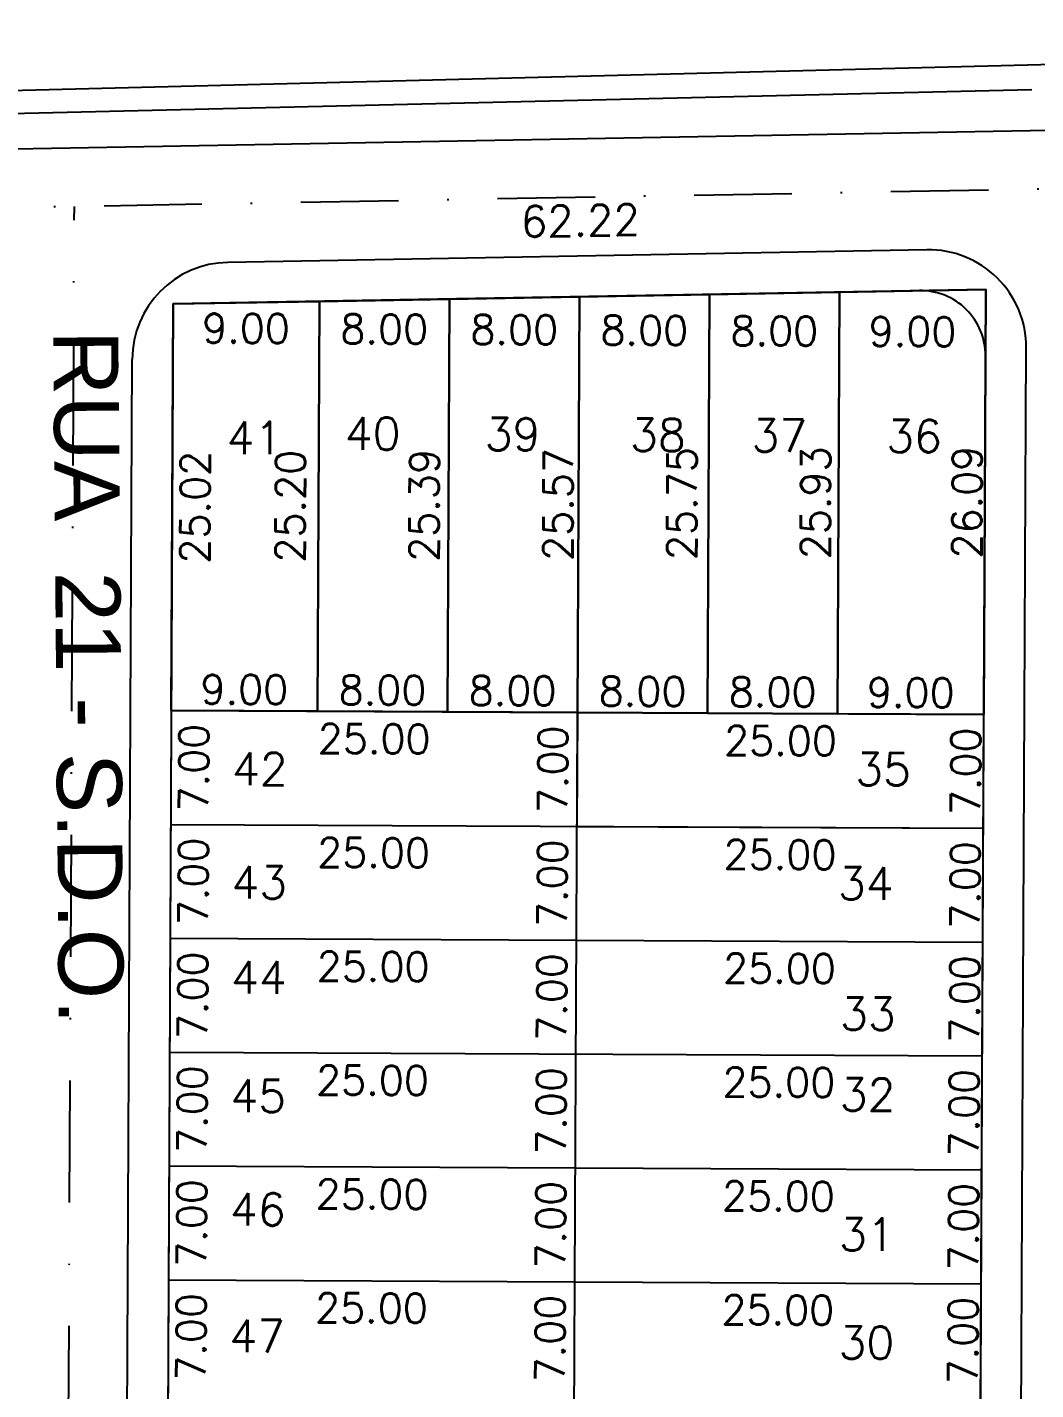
# Model space of a CAD drawing. Header units: millimetres. Extents: x -4430026 to 4783824, y 584 to 9593110.
# Drawn here: x 2920.5 to 2982.6, y 1891.4 to 1975.2 of the extents above; entities that cross this region are included whole.
import ezdxf
from ezdxf.enums import TextEntityAlignment as Align

# ---------------------------------------------------------------- set-up
doc = ezdxf.new("R2010")
doc.units = ezdxf.units.MM
doc.linetypes.add('DASHDOT', pattern=[1, 0.5, -0.25, 0, -0.25])
doc.linetypes.add('HIDDEN2', pattern=[0.1875, 0.125, -0.0625])
for name, color, linetype in [('boundary filipe', 6, 'Continuous'), ('BOUNDARY LOTES', 2, 'Continuous'), ('Calçada', 1, 'Continuous'), ('Cota', 8, 'Continuous'), ('COTAS', 8, 'Continuous'), ('curvas', 4, 'Continuous'), ('Lotes', 2, 'Continuous'), ('Nomes de Ruas', 3, 'Continuous'), ('Numero de lotes', 5, 'Continuous'), ('POLIGONAL', 5, 'Continuous'), ('Projeção', 8, 'HIDDEN2'), ('QUADRA', 4, 'Continuous')]:
    doc.layers.add(name, color=color, linetype=linetype)
doc.styles.add('arcad1', font='romans.shx')
doc.styles.add('ARIAL', font='arial.ttf', dxfattribs={"height": 0.25})
doc.styles.add('ROMANS', font='romans.shx')
doc.dimstyles.new('BOLA100', dxfattribs={"dimscale": 0, "dimtxt": 1.9, "dimasz": 0.18, "dimexe": 0.18, "dimexo": 0.063, "dimgap": 0, "dimtad": 1, "dimzin": 4, "dimdsep": 46, "dimtxsty": 'ROMANS', "dimcen": 0.09, "dimse1": 1, "dimse2": 1, "dimsd1": 1, "dimsd2": 1, "dimclrt": 256, "dimaunit": 1, "dimadec": 4, "dimazin": 0, "dimtfac": 1.2, "dimtix": 1, "dimtmove": 2, "dimatfit": 3, "dimfxl": 1, "dimtvp": 2, "dimtolj": 1, "dimtzin": 4, "dimarcsym": 0})
doc.dimstyles.get("Standard").update_dxf_attribs({"dimtxt": 0.18, "dimasz": 0.18, "dimexe": 0.18, "dimexo": 0.0625, "dimgap": 0.09, "dimtad": 0, "dimtih": 1, "dimtoh": 1, "dimdec": 4, "dimzin": 0, "dimdsep": 46, "dimtxsty": 'Standard', "dimcen": 0.09, "dimadec": 0, "dimazin": 0, "dimtfac": 1, "dimtdec": 4, "dimtofl": 0, "dimtmove": 0, "dimatfit": 3, "dimfxl": 1, "dimtolj": 1, "dimtzin": 0, "dimarcsym": 0})

# ---------------------------------------------------------------- blocks, each defined once
blk = doc.blocks.new('*D14036')
at = {"layer": 'DEFPOINTS', "color": 0, "linetype": 'ByBlock'}
for p in [(2923.411, 1964.189), (2861.205, 1963.073), (2923.46, 1961.478)]:
    blk.add_point(p, dxfattribs=at)
at = {"layer": 'COTAS', "linetype": 'ByBlock', "insert": (2892.34, 1961.87), "char_height": 1.9, "attachment_point": 5, "rotation": 1.02791, "style": 'ROMANS'}
blk.add_mtext('\\A1;62.22', dxfattribs=at)
blk = doc.blocks.new('*D14046')
at = {"layer": 'DEFPOINTS', "color": 0, "linetype": 'ByBlock'}
for p in [(2923.411, 1964.189), (2922.145, 1696.947), (2924.255, 1696.937)]:
    blk.add_point(p, dxfattribs=at)
at = {"layer": 'COTAS', "linetype": 'ByBlock', "insert": (2923.938, 1830.562), "char_height": 1.9, "attachment_point": 5, "rotation": 89.72858, "style": 'ROMANS'}
blk.add_mtext('\\A1;267.25', dxfattribs=at)
blk = doc.blocks.new('*D13796')
at = {"layer": 'DEFPOINTS', "color": 0, "linetype": 'ByBlock'}
for p in [(2985.617, 1965.305), (2923.411, 1964.189), (2985.66, 1962.937)]:
    blk.add_point(p, dxfattribs=at)
at = {"layer": 'COTAS', "linetype": 'ByBlock', "insert": (2954.539, 1963.329), "char_height": 1.9, "attachment_point": 5, "rotation": 1.02791, "style": 'ROMANS'}
blk.add_mtext('\\A1;62.22', dxfattribs=at)
blk = doc.blocks.new('*D12393')
at = {"layer": 'DEFPOINTS', "color": 0}
for p in [(2930.589, 1898.191), (2934.211, 1898.174), (2930.555, 1891.191)]:
    blk.add_point(p, dxfattribs=at)
at = {"layer": 'Cota', "color": 41, "insert": (2930.594, 1894.691), "char_height": 1.8, "attachment_point": 5, "rotation": 89.72858, "style": 'ROMANS'}
blk.add_mtext('\\A1;7.00', dxfattribs=at)
blk = doc.blocks.new('*D12394')
at = {"layer": 'DEFPOINTS', "color": 0}
for p in [(2930.622, 1905.191), (2934.244, 1905.174), (2930.589, 1898.191)]:
    blk.add_point(p, dxfattribs=at)
at = {"layer": 'Cota', "color": 41, "insert": (2930.627, 1901.691), "char_height": 1.8, "attachment_point": 5, "rotation": 89.72858, "style": 'ROMANS'}
blk.add_mtext('\\A1;7.00', dxfattribs=at)
blk = doc.blocks.new('*D12395')
at = {"layer": 'DEFPOINTS', "color": 0}
for p in [(2930.655, 1912.191), (2934.277, 1912.174), (2930.622, 1905.191)]:
    blk.add_point(p, dxfattribs=at)
at = {"layer": 'Cota', "color": 41, "insert": (2930.66, 1908.691), "char_height": 1.8, "attachment_point": 5, "rotation": 89.72858, "style": 'ROMANS'}
blk.add_mtext('\\A1;7.00', dxfattribs=at)
blk = doc.blocks.new('*D12396')
at = {"layer": 'DEFPOINTS', "color": 0}
for p in [(2930.688, 1919.191), (2934.31, 1919.174), (2930.655, 1912.191)]:
    blk.add_point(p, dxfattribs=at)
at = {"layer": 'Cota', "color": 41, "insert": (2930.694, 1915.691), "char_height": 1.8, "attachment_point": 5, "rotation": 89.72858, "style": 'ROMANS'}
blk.add_mtext('\\A1;7.00', dxfattribs=at)
blk = doc.blocks.new('*D12397')
at = {"layer": 'DEFPOINTS', "color": 0}
for p in [(2930.721, 1926.191), (2934.343, 1926.174), (2930.688, 1919.191)]:
    blk.add_point(p, dxfattribs=at)
at = {"layer": 'Cota', "color": 41, "insert": (2930.727, 1922.691), "char_height": 1.8, "attachment_point": 5, "rotation": 89.72858, "style": 'ROMANS'}
blk.add_mtext('\\A1;7.00', dxfattribs=at)
blk = doc.blocks.new('*D12398')
at = {"layer": 'DEFPOINTS', "color": 0}
for p in [(2930.754, 1933.191), (2934.376, 1933.173), (2930.721, 1926.191)]:
    blk.add_point(p, dxfattribs=at)
at = {"layer": 'Cota', "color": 41, "insert": (2930.76, 1929.691), "char_height": 1.8, "attachment_point": 5, "rotation": 89.72858, "style": 'ROMANS'}
blk.add_mtext('\\A1;7.00', dxfattribs=at)
blk = doc.blocks.new('*D12399')
at = {"layer": 'DEFPOINTS', "color": 0}
for p in [(2930.305, 1958.212), (2934.495, 1958.192), (2930.754, 1933.191)]:
    blk.add_point(p, dxfattribs=at)
at = {"layer": 'Cota', "color": 41, "insert": (2930.836, 1945.7), "char_height": 1.8, "attachment_point": 5, "rotation": 89.72858, "style": 'ROMANS'}
blk.add_mtext('\\A1;25.02', dxfattribs=at)
blk = doc.blocks.new('*D12400')
at = {"layer": 'DEFPOINTS', "color": 0}
for p in [(2929.364, 1933.197), (2938.364, 1933.155), (2938.353, 1930.873)]:
    blk.add_point(p, dxfattribs=at)
at = {"layer": 'Cota', "color": 41, "insert": (2933.87, 1934.494), "char_height": 1.8, "attachment_point": 5, "rotation": 359.72858, "style": 'ROMANS'}
blk.add_mtext('\\A1;9.00', dxfattribs=at)
blk = doc.blocks.new('*D12401')
at = {"layer": 'DEFPOINTS', "color": 0}
for p in [(2938.364, 1933.155), (2946.364, 1933.117), (2946.353, 1930.835)]:
    blk.add_point(p, dxfattribs=at)
at = {"layer": 'Cota', "color": 41, "insert": (2942.37, 1934.454), "char_height": 1.8, "attachment_point": 5, "rotation": 359.72858, "style": 'ROMANS'}
blk.add_mtext('\\A1;8.00', dxfattribs=at)
blk = doc.blocks.new('*D12402')
at = {"layer": 'DEFPOINTS', "color": 0}
for p in [(2946.364, 1933.117), (2954.364, 1933.079), (2954.353, 1930.797)]:
    blk.add_point(p, dxfattribs=at)
at = {"layer": 'Cota', "color": 41, "insert": (2950.37, 1934.416), "char_height": 1.8, "attachment_point": 5, "rotation": 359.72858, "style": 'ROMANS'}
blk.add_mtext('\\A1;8.00', dxfattribs=at)
blk = doc.blocks.new('*D12403')
at = {"layer": 'DEFPOINTS', "color": 0}
for p in [(2954.364, 1933.079), (2962.364, 1933.041), (2962.353, 1930.759)]:
    blk.add_point(p, dxfattribs=at)
at = {"layer": 'Cota', "color": 41, "insert": (2958.37, 1934.378), "char_height": 1.8, "attachment_point": 5, "rotation": 359.72858, "style": 'ROMANS'}
blk.add_mtext('\\A1;8.00', dxfattribs=at)
blk = doc.blocks.new('*D12404')
at = {"layer": 'DEFPOINTS', "color": 0}
for p in [(2962.364, 1933.041), (2970.364, 1933.003), (2970.353, 1930.722)]:
    blk.add_point(p, dxfattribs=at)
at = {"layer": 'Cota', "color": 41, "insert": (2966.37, 1934.34), "char_height": 1.8, "attachment_point": 5, "rotation": 359.72858, "style": 'ROMANS'}
blk.add_mtext('\\A1;8.00', dxfattribs=at)
blk = doc.blocks.new('*D12405')
at = {"layer": 'DEFPOINTS', "color": 0}
for p in [(2970.364, 1933.003), (2979.364, 1932.96), (2979.353, 1930.679)]:
    blk.add_point(p, dxfattribs=at)
at = {"layer": 'Cota', "color": 41, "insert": (2974.87, 1934.3), "char_height": 1.8, "attachment_point": 5, "rotation": 359.72858, "style": 'ROMANS'}
blk.add_mtext('\\A1;9.00', dxfattribs=at)
blk = doc.blocks.new('*D12406')
at = {"layer": 'DEFPOINTS', "color": 0}
for p in [(2929.475, 1956.486), (2938.475, 1956.444), (2938.459, 1953.073)]:
    blk.add_point(p, dxfattribs=at)
at = {"layer": 'Cota', "color": 41, "insert": (2933.976, 1956.694), "char_height": 1.8, "attachment_point": 5, "rotation": 359.72858, "style": 'ROMANS'}
blk.add_mtext('\\A1;9.00', dxfattribs=at)
blk = doc.blocks.new('*D12407')
at = {"layer": 'DEFPOINTS', "color": 0}
for p in [(2946.484, 1958.502), (2938.475, 1956.444), (2946.458, 1953.035)]:
    blk.add_point(p, dxfattribs=at)
at = {"layer": 'Cota', "color": 41, "insert": (2942.476, 1956.654), "char_height": 1.8, "attachment_point": 5, "rotation": 359.72858, "style": 'ROMANS'}
blk.add_mtext('\\A1;8.00', dxfattribs=at)
blk = doc.blocks.new('*D12408')
at = {"layer": 'DEFPOINTS', "color": 0}
for p in [(2946.484, 1958.502), (2954.484, 1958.464), (2954.458, 1952.997)]:
    blk.add_point(p, dxfattribs=at)
at = {"layer": 'Cota', "color": 41, "insert": (2950.475, 1956.616), "char_height": 1.8, "attachment_point": 5, "rotation": 359.72858, "style": 'ROMANS'}
blk.add_mtext('\\A1;8.00', dxfattribs=at)
blk = doc.blocks.new('*D12409')
at = {"layer": 'DEFPOINTS', "color": 0}
for p in [(2954.484, 1958.464), (2962.484, 1958.426), (2962.458, 1952.959)]:
    blk.add_point(p, dxfattribs=at)
at = {"layer": 'Cota', "color": 41, "insert": (2958.475, 1956.578), "char_height": 1.8, "attachment_point": 5, "rotation": 359.72858, "style": 'ROMANS'}
blk.add_mtext('\\A1;8.00', dxfattribs=at)
blk = doc.blocks.new('*D12410')
at = {"layer": 'DEFPOINTS', "color": 0}
for p in [(2970.487, 1958.933), (2962.484, 1958.426), (2970.458, 1952.921)]:
    blk.add_point(p, dxfattribs=at)
at = {"layer": 'Cota', "color": 41, "insert": (2966.475, 1956.54), "char_height": 1.8, "attachment_point": 5, "rotation": 359.72858, "style": 'ROMANS'}
blk.add_mtext('\\A1;8.00', dxfattribs=at)
blk = doc.blocks.new('*D12411')
at = {"layer": 'DEFPOINTS', "color": 0}
for p in [(2970.487, 1958.933), (2979.488, 1959.094), (2979.458, 1952.879)]:
    blk.add_point(p, dxfattribs=at)
at = {"layer": 'Cota', "color": 41, "insert": (2974.975, 1956.5), "char_height": 1.8, "attachment_point": 5, "rotation": 359.72858, "style": 'ROMANS'}
blk.add_mtext('\\A1;9.00', dxfattribs=at)
blk = doc.blocks.new('*D12412')
at = {"layer": 'DEFPOINTS', "color": 0}
for p in [(2938.484, 1958.358), (2938.364, 1933.155), (2940.235, 1933.146)]:
    blk.add_point(p, dxfattribs=at)
at = {"layer": 'Cota', "color": 41, "insert": (2936.695, 1945.765), "char_height": 1.8, "attachment_point": 5, "rotation": 89.72858, "style": 'ROMANS'}
blk.add_mtext('\\A1;25.20', dxfattribs=at)
blk = doc.blocks.new('*D12413')
at = {"layer": 'DEFPOINTS', "color": 0}
for p in [(2946.484, 1958.502), (2946.364, 1933.117), (2948.474, 1933.107)]:
    blk.add_point(p, dxfattribs=at)
at = {"layer": 'Cota', "color": 41, "insert": (2944.934, 1945.816), "char_height": 1.8, "attachment_point": 5, "rotation": 89.72858, "style": 'ROMANS'}
blk.add_mtext('\\A1;25.39', dxfattribs=at)
blk = doc.blocks.new('*D12414')
at = {"layer": 'DEFPOINTS', "color": 0}
for p in [(2954.733, 1958.65), (2954.612, 1933.078), (2956.713, 1933.068)]:
    blk.add_point(p, dxfattribs=at)
at = {"layer": 'Cota', "color": 41, "insert": (2953.173, 1945.871), "char_height": 1.8, "attachment_point": 5, "rotation": 89.72858, "style": 'ROMANS'}
blk.add_mtext('\\A1;25.57', dxfattribs=at)
blk = doc.blocks.new('*D12415')
at = {"layer": 'DEFPOINTS', "color": 0}
for p in [(2962.486, 1958.789), (2962.364, 1933.041), (2964.327, 1933.032)]:
    blk.add_point(p, dxfattribs=at)
at = {"layer": 'Cota', "color": 41, "insert": (2960.788, 1945.923), "char_height": 1.8, "attachment_point": 5, "rotation": 89.72858, "style": 'ROMANS'}
blk.add_mtext('\\A1;25.75', dxfattribs=at)
blk = doc.blocks.new('*D12416')
at = {"layer": 'DEFPOINTS', "color": 0}
for p in [(2970.487, 1958.933), (2970.364, 1933.003), (2974.864, 1932.982)]:
    blk.add_point(p, dxfattribs=at)
at = {"layer": 'Cota', "color": 41, "insert": (2969.007, 1945.975), "char_height": 1.8, "attachment_point": 5, "rotation": 89.72858, "style": 'ROMANS'}
blk.add_mtext('\\A1;25.93', dxfattribs=at)
blk = doc.blocks.new('*D12417')
at = {"layer": 'DEFPOINTS', "color": 0}
for p in [(2977.698, 1959.062), (2977.574, 1932.969), (2981.864, 1932.949)]:
    blk.add_point(p, dxfattribs=at)
at = {"layer": 'Cota', "color": 41, "insert": (2978.326, 1946.012), "char_height": 1.8, "attachment_point": 5, "rotation": 89.72858, "style": 'ROMANS'}
blk.add_mtext('\\A1;26.09', dxfattribs=at)
blk = doc.blocks.new('*D12418')
at = {"layer": 'DEFPOINTS', "color": 0}
for p in [(2951.844, 1933.091), (2951.811, 1926.091), (2956.43, 1926.069)]:
    blk.add_point(p, dxfattribs=at)
at = {"layer": 'Cota', "color": 41, "insert": (2952.847, 1929.586), "char_height": 1.8, "attachment_point": 5, "rotation": 89.72858, "style": 'ROMANS'}
blk.add_mtext('\\A1;7.00', dxfattribs=at)
blk = doc.blocks.new('*D12419')
at = {"layer": 'DEFPOINTS', "color": 0}
for p in [(2977.574, 1932.969), (2977.541, 1925.969), (2981.831, 1925.949)]:
    blk.add_point(p, dxfattribs=at)
at = {"layer": 'Cota', "color": 41, "insert": (2978.247, 1929.466), "char_height": 1.8, "attachment_point": 5, "rotation": 89.72858, "style": 'ROMANS'}
blk.add_mtext('\\A1;7.00', dxfattribs=at)
blk = doc.blocks.new('*D12420')
at = {"layer": 'DEFPOINTS', "color": 0}
for p in [(2929.364, 1933.197), (2954.364, 1933.079), (2954.339, 1927.804)]:
    blk.add_point(p, dxfattribs=at)
at = {"layer": 'Cota', "color": 41, "insert": (2941.856, 1931.463), "char_height": 1.8, "attachment_point": 5, "rotation": 359.72858, "style": 'ROMANS'}
blk.add_mtext('\\A1;25.00', dxfattribs=at)
blk = doc.blocks.new('*D12421')
at = {"layer": 'DEFPOINTS', "color": 0}
for p in [(2954.353, 1930.797), (2979.353, 1930.679), (2979.339, 1927.686)]:
    blk.add_point(p, dxfattribs=at)
at = {"layer": 'Cota', "color": 41, "insert": (2966.856, 1931.345), "char_height": 1.8, "attachment_point": 5, "rotation": 359.72858, "style": 'ROMANS'}
blk.add_mtext('\\A1;25.00', dxfattribs=at)
blk = doc.blocks.new('*D12422')
at = {"layer": 'DEFPOINTS', "color": 0}
for p in [(2951.811, 1926.091), (2951.778, 1919.091), (2956.397, 1919.069)]:
    blk.add_point(p, dxfattribs=at)
at = {"layer": 'Cota', "color": 41, "insert": (2952.813, 1922.586), "char_height": 1.8, "attachment_point": 5, "rotation": 89.72858, "style": 'ROMANS'}
blk.add_mtext('\\A1;7.00', dxfattribs=at)
blk = doc.blocks.new('*D12423')
at = {"layer": 'DEFPOINTS', "color": 0}
for p in [(2977.541, 1925.969), (2977.508, 1918.969), (2981.797, 1918.949)]:
    blk.add_point(p, dxfattribs=at)
at = {"layer": 'Cota', "color": 41, "insert": (2978.214, 1922.466), "char_height": 1.8, "attachment_point": 5, "rotation": 89.72858, "style": 'ROMANS'}
blk.add_mtext('\\A1;7.00', dxfattribs=at)
blk = doc.blocks.new('*D12424')
at = {"layer": 'DEFPOINTS', "color": 0}
for p in [(2929.331, 1926.197), (2954.331, 1926.079), (2954.306, 1920.804)]:
    blk.add_point(p, dxfattribs=at)
at = {"layer": 'Cota', "color": 41, "insert": (2941.823, 1924.463), "char_height": 1.8, "attachment_point": 5, "rotation": 359.72858, "style": 'ROMANS'}
blk.add_mtext('\\A1;25.00', dxfattribs=at)
blk = doc.blocks.new('*D12425')
at = {"layer": 'DEFPOINTS', "color": 0}
for p in [(2954.32, 1923.797), (2979.32, 1923.679), (2979.306, 1920.686)]:
    blk.add_point(p, dxfattribs=at)
at = {"layer": 'Cota', "color": 41, "insert": (2966.823, 1924.345), "char_height": 1.8, "attachment_point": 5, "rotation": 359.72858, "style": 'ROMANS'}
blk.add_mtext('\\A1;25.00', dxfattribs=at)
blk = doc.blocks.new('*D12426')
at = {"layer": 'DEFPOINTS', "color": 0}
for p in [(2951.778, 1919.091), (2951.745, 1912.091), (2956.364, 1912.069)]:
    blk.add_point(p, dxfattribs=at)
at = {"layer": 'Cota', "color": 41, "insert": (2952.78, 1915.586), "char_height": 1.8, "attachment_point": 5, "rotation": 89.72858, "style": 'ROMANS'}
blk.add_mtext('\\A1;7.00', dxfattribs=at)
blk = doc.blocks.new('*D12427')
at = {"layer": 'DEFPOINTS', "color": 0}
for p in [(2977.508, 1918.969), (2977.475, 1911.969), (2981.764, 1911.949)]:
    blk.add_point(p, dxfattribs=at)
at = {"layer": 'Cota', "color": 41, "insert": (2978.181, 1915.466), "char_height": 1.8, "attachment_point": 5, "rotation": 89.72858, "style": 'ROMANS'}
blk.add_mtext('\\A1;7.00', dxfattribs=at)
blk = doc.blocks.new('*D12428')
at = {"layer": 'DEFPOINTS', "color": 0}
for p in [(2929.298, 1919.197), (2954.298, 1919.079), (2954.273, 1913.804)]:
    blk.add_point(p, dxfattribs=at)
at = {"layer": 'Cota', "color": 41, "insert": (2941.79, 1917.463), "char_height": 1.8, "attachment_point": 5, "rotation": 359.72858, "style": 'ROMANS'}
blk.add_mtext('\\A1;25.00', dxfattribs=at)
blk = doc.blocks.new('*D12429')
at = {"layer": 'DEFPOINTS', "color": 0}
for p in [(2954.287, 1916.797), (2979.287, 1916.679), (2979.272, 1913.686)]:
    blk.add_point(p, dxfattribs=at)
at = {"layer": 'Cota', "color": 41, "insert": (2966.79, 1917.345), "char_height": 1.8, "attachment_point": 5, "rotation": 359.72858, "style": 'ROMANS'}
blk.add_mtext('\\A1;25.00', dxfattribs=at)
blk = doc.blocks.new('*D12430')
at = {"layer": 'DEFPOINTS', "color": 0}
for p in [(2951.712, 1905.091), (2951.679, 1898.091), (2956.297, 1898.069)]:
    blk.add_point(p, dxfattribs=at)
at = {"layer": 'Cota', "color": 41, "insert": (2952.714, 1901.586), "char_height": 1.8, "attachment_point": 5, "rotation": 89.72858, "style": 'ROMANS'}
blk.add_mtext('\\A1;7.00', dxfattribs=at)
blk = doc.blocks.new('*D12431')
at = {"layer": 'DEFPOINTS', "color": 0}
for p in [(2977.441, 1904.969), (2977.408, 1897.969), (2981.698, 1897.949)]:
    blk.add_point(p, dxfattribs=at)
at = {"layer": 'Cota', "color": 41, "insert": (2978.115, 1901.466), "char_height": 1.8, "attachment_point": 5, "rotation": 89.72858, "style": 'ROMANS'}
blk.add_mtext('\\A1;7.00', dxfattribs=at)
blk = doc.blocks.new('*D12432')
at = {"layer": 'DEFPOINTS', "color": 0}
for p in [(2929.232, 1905.198), (2954.231, 1905.079), (2954.206, 1899.804)]:
    blk.add_point(p, dxfattribs=at)
at = {"layer": 'Cota', "color": 41, "insert": (2941.724, 1903.464), "char_height": 1.8, "attachment_point": 5, "rotation": 359.72858, "style": 'ROMANS'}
blk.add_mtext('\\A1;25.00', dxfattribs=at)
blk = doc.blocks.new('*D12433')
at = {"layer": 'DEFPOINTS', "color": 0}
for p in [(2954.221, 1902.798), (2979.22, 1902.679), (2979.206, 1899.686)]:
    blk.add_point(p, dxfattribs=at)
at = {"layer": 'Cota', "color": 41, "insert": (2966.723, 1903.345), "char_height": 1.8, "attachment_point": 5, "rotation": 359.72858, "style": 'ROMANS'}
blk.add_mtext('\\A1;25.00', dxfattribs=at)
blk = doc.blocks.new('*D12434')
at = {"layer": 'DEFPOINTS', "color": 0}
for p in [(2951.745, 1912.091), (2951.712, 1905.091), (2956.33, 1905.069)]:
    blk.add_point(p, dxfattribs=at)
at = {"layer": 'Cota', "color": 41, "insert": (2952.747, 1908.586), "char_height": 1.8, "attachment_point": 5, "rotation": 89.72858, "style": 'ROMANS'}
blk.add_mtext('\\A1;7.00', dxfattribs=at)
blk = doc.blocks.new('*D12435')
at = {"layer": 'DEFPOINTS', "color": 0}
for p in [(2977.475, 1911.969), (2977.441, 1904.969), (2981.731, 1904.949)]:
    blk.add_point(p, dxfattribs=at)
at = {"layer": 'Cota', "color": 41, "insert": (2978.148, 1908.466), "char_height": 1.8, "attachment_point": 5, "rotation": 89.72858, "style": 'ROMANS'}
blk.add_mtext('\\A1;7.00', dxfattribs=at)
blk = doc.blocks.new('*D12436')
at = {"layer": 'DEFPOINTS', "color": 0}
for p in [(2929.265, 1912.197), (2954.265, 1912.079), (2954.24, 1906.804)]:
    blk.add_point(p, dxfattribs=at)
at = {"layer": 'Cota', "color": 41, "insert": (2941.757, 1910.463), "char_height": 1.8, "attachment_point": 5, "rotation": 359.72858, "style": 'ROMANS'}
blk.add_mtext('\\A1;25.00', dxfattribs=at)
blk = doc.blocks.new('*D12437')
at = {"layer": 'DEFPOINTS', "color": 0}
for p in [(2954.254, 1909.798), (2979.253, 1909.679), (2979.239, 1906.686)]:
    blk.add_point(p, dxfattribs=at)
at = {"layer": 'Cota', "color": 41, "insert": (2966.756, 1910.345), "char_height": 1.8, "attachment_point": 5, "rotation": 359.72858, "style": 'ROMANS'}
blk.add_mtext('\\A1;25.00', dxfattribs=at)
blk = doc.blocks.new('*D12438')
at = {"layer": 'DEFPOINTS', "color": 0}
for p in [(2951.679, 1898.091), (2951.645, 1891.091), (2956.264, 1891.069)]:
    blk.add_point(p, dxfattribs=at)
at = {"layer": 'Cota', "color": 41, "insert": (2952.681, 1894.586), "char_height": 1.8, "attachment_point": 5, "rotation": 89.72858, "style": 'ROMANS'}
blk.add_mtext('\\A1;7.00', dxfattribs=at)
blk = doc.blocks.new('*D12439')
at = {"layer": 'DEFPOINTS', "color": 0}
for p in [(2977.408, 1897.969), (2977.375, 1890.969), (2981.665, 1890.949)]:
    blk.add_point(p, dxfattribs=at)
at = {"layer": 'Cota', "color": 41, "insert": (2978.081, 1894.466), "char_height": 1.8, "attachment_point": 5, "rotation": 89.72858, "style": 'ROMANS'}
blk.add_mtext('\\A1;7.00', dxfattribs=at)
blk = doc.blocks.new('*D12440')
at = {"layer": 'DEFPOINTS', "color": 0}
for p in [(2929.199, 1898.198), (2954.198, 1898.079), (2954.173, 1892.804)]:
    blk.add_point(p, dxfattribs=at)
at = {"layer": 'Cota', "color": 41, "insert": (2941.69, 1896.464), "char_height": 1.8, "attachment_point": 5, "rotation": 359.72858, "style": 'ROMANS'}
blk.add_mtext('\\A1;25.00', dxfattribs=at)
blk = doc.blocks.new('*D12441')
at = {"layer": 'DEFPOINTS', "color": 0}
for p in [(2954.187, 1895.798), (2979.187, 1895.679), (2979.173, 1892.686)]:
    blk.add_point(p, dxfattribs=at)
at = {"layer": 'Cota', "color": 41, "insert": (2966.69, 1896.345), "char_height": 1.8, "attachment_point": 5, "rotation": 359.72858, "style": 'ROMANS'}
blk.add_mtext('\\A1;25.00', dxfattribs=at)

msp = doc.modelspace()

# ---------------------------------------------------------------- linework, layer by layer
at = {"layer": 'boundary filipe', "linetype": 'ByBlock'}
msp.add_line((2929.483, 1958.197, 2.439), (2928.303, 1709.098, 2.439), dxfattribs=at)
at = {"layer": 'boundary filipe', "elevation": 2.439}
msp.add_lwpolyline([(2979.488, 1959.094), (2929.483, 1958.197), (2928.295, 1707.548), (2978.335, 1708.433), (2979.488, 1959.094)], dxfattribs=at)
at = {"layer": 'BOUNDARY LOTES', "elevation": 2.439}
for points in [[(2962.486, 1958.789), (2954.485, 1958.646), (2954.364, 1933.079), (2962.364, 1933.041)], [(2970.487, 1958.933), (2962.486, 1958.789), (2962.364, 1933.041), (2970.364, 1933.003)], [(2938.484, 1958.358), (2932.904, 1958.258), (2929.483, 1958.197), (2929.467, 1954.775), (2929.364, 1933.197), (2938.364, 1933.155)], [(2946.484, 1958.502), (2938.484, 1958.358), (2938.364, 1933.155), (2946.364, 1933.117)], [(2954.485, 1958.646), (2946.484, 1958.502), (2946.364, 1933.117), (2954.364, 1933.079)], [(2979.364, 1932.96), (2970.364, 1933.003), (2962.364, 1933.041), (2954.364, 1933.079), (2954.331, 1926.079), (2979.331, 1925.96)]]:
    msp.add_lwpolyline(points, close=True, dxfattribs=at)
for points in [[(2954.485, 1958.646), (2962.486, 1958.789), (2962.364, 1933.041), (2954.364, 1933.079), (2954.485, 1958.646)], [(2962.486, 1958.789), (2970.487, 1958.933), (2970.364, 1933.003), (2962.364, 1933.041), (2962.486, 1958.789)], [(2970.487, 1958.933), (2979.488, 1959.094), (2979.364, 1932.96), (2970.364, 1933.003), (2970.487, 1958.933)], [(2970.487, 1958.933), (2979.488, 1959.094), (2979.364, 1932.96), (2970.364, 1933.003), (2970.487, 1958.933)], [(2929.364, 1933.197), (2929.483, 1958.197), (2938.484, 1958.358), (2938.364, 1933.155), (2929.364, 1933.197)], [(2938.484, 1958.358), (2946.484, 1958.502), (2946.364, 1933.117), (2938.364, 1933.155), (2938.484, 1958.358)], [(2946.484, 1958.502), (2954.485, 1958.646), (2954.364, 1933.079), (2946.364, 1933.117), (2946.484, 1958.502)]]:
    msp.add_lwpolyline(points, dxfattribs=at)
at = {"layer": 'Calçada'}
for p, q in [((3074.748, 1970.505, 2.439), (1674.495, 1945.381, 2.439)), ((2980.816, 1711.843, 2.439), (2981.971, 1955.502, 2.439)), ((2925.812, 1711.139, 2.439), (2926.967, 1954.787, 2.439))]:
    msp.add_line(p, q, dxfattribs=at)
at = {"layer": 'Calçada', "elevation": 2.439}
msp.add_lwpolyline([(2975.863, 1961.53), (2932.859, 1960.758)], dxfattribs=at)
at = {"layer": 'Calçada'}
for centre, start, end in [((2975.971, 1955.53, 2.439), 359.72858, 91.02791), ((2932.966, 1954.759, 2.439), 91.02791, 179.72858)]:
    msp.add_arc(centre, 6, start, end, dxfattribs=at)
at = {"layer": 'curvas'}
msp.add_arc((2975.468, 1955.021, 2.439), 4, 359.72858, 91.02791, dxfattribs=at)
at = {"layer": 'Lotes'}
for p, q in [((2760.529, 1966.127, 2.439), (2982.324, 1971.393, 2.439)), ((2962.364, 1933.041, 2.439), (2962.486, 1958.789, 2.439)), ((2970.364, 1933.003, 2.439), (2970.487, 1958.933, 2.439)), ((2938.364, 1933.155, 2.439), (2938.484, 1958.358, 2.439)), ((2946.364, 1933.117, 2.439), (2946.484, 1958.502, 2.439)), ((2953.298, 1707.99, 2.439), (2954.485, 1958.646, 2.439)), ((2929.364, 1933.197, 2.439), (2979.364, 1932.96, 2.439)), ((2929.331, 1926.197, 2.439), (2979.331, 1925.96, 2.439)), ((2929.298, 1919.197, 2.439), (2979.297, 1918.961, 2.439)), ((2929.265, 1912.197, 2.439), (2979.264, 1911.961, 2.439)), ((2929.232, 1905.198, 2.439), (2979.231, 1904.961, 2.439)), ((2929.199, 1898.198, 2.439), (2979.198, 1897.961, 2.439))]:
    msp.add_line(p, q, dxfattribs=at)
at = {"layer": 'POLIGONAL', "linetype": 'ByBlock'}
msp.add_line((3075.494, 1975.213, 2.439), (2766.184, 1967.469, 2.439), dxfattribs=at)
msp.add_line((3075.494, 1975.213, 2.439), (2766.184, 1967.469, 2.439), dxfattribs=at)
at = {"layer": 'Projeção', "linetype": 'DASHDOT', "ltscale": 12}
msp.add_line((3076.423, 1966.934, 2.439), (1675.686, 1941.802, 2.439), dxfattribs=at)
at = {"layer": 'Projeção', "linetype": 'DASHDOT', "ltscale": 15}
msp.add_line((2921.261, 1510.365, 2.439), (2923.411, 1964.189, 2.439), dxfattribs=at)
at = {"layer": 'QUADRA', "linetype": 'ByBlock', "elevation": 2.439}
msp.add_lwpolyline([(2928.295, 1707.548), (2978.3, 1708.433), (2979.488, 1959.094), (2929.483, 1958.197), (2928.295, 1707.548)], close=True, dxfattribs=at)

# ---------------------------------------------------------------- texts
at = {"layer": 'Nomes de Ruas', "extrusion": (0.018825, 0.084574, 0.996239), "style": 'ARIAL'}
msp.add_text('RUA  21 - S.D.O.', height=4, rotation=102.96746, dxfattribs=at).set_placement((-2427.203, -2534.948, 222.914))
msp.add_text('RUA  21 - S.D.O.', height=4, rotation=102.96746, dxfattribs=at).set_placement((-2427.203, -2534.948, 222.914))
at = {"layer": 'Numero de lotes', "style": 'arcad1'}
for s, p in [('40', (2941.766, 1950.229, 2.439)), ('39', (2950.376, 1950.189, 2.439)), ('38', (2959.31, 1950.146, 2.439)), ('37', (2966.783, 1950.111, 2.439)), ('41', (2934.492, 1949.97, 2.439)), ('36', (2975.068, 1950.072, 2.439)), ('42', (2934.823, 1929.608, 2.439)), ('35', (2973.165, 1929.595, 2.439)), ('43', (2934.79, 1922.631, 2.439)), ('34', (2972.095, 1922.569, 2.439)), ('44', (2934.762, 1916.79, 2.439)), ('33', (2972.233, 1914.556, 2.439)), ('45', (2934.727, 1909.506, 2.439)), ('32', (2972.21, 1909.588, 2.439)), ('46', (2934.694, 1902.529, 2.439)), ('31', (2972.169, 1900.989, 2.439)), ('47', (2934.657, 1894.74, 2.439)), ('30', (2972.138, 1894.336, 2.439))]:
    msp.add_text(s, height=2, rotation=359.72858, dxfattribs=at).set_placement(p, align=Align.MIDDLE_CENTER)

# ---------------------------------------------------------------- dimensions: what is measured, and where the dimension line sits
at = {"layer": 'Cota'}
for p1, p2, distance, picture, middle in [((2962.486, 1958.789, 2.439), (2962.364, 1933.041, 2.439), 1.963, '*D12415', (2960.788, 1945.923, 2.439)), ((2977.698, 1959.062, 2.439), (2977.574, 1932.969, 2.439), 4.29, '*D12417', (2978.326, 1946.012, 2.439)), ((2929.475, 1956.486, 2.439), (2938.475, 1956.444, 2.439), -3.371, '*D12406', (2933.976, 1956.694, 2.439)), ((2938.484, 1958.358, 2.439), (2938.364, 1933.155, 2.439), 1.871, '*D12412', (2936.695, 1945.765, 2.439)), ((2946.484, 1958.502, 2.439), (2946.364, 1933.117, 2.439), 2.11, '*D12413', (2944.934, 1945.816, 2.439)), ((2954.733, 1958.65, 2.439), (2954.612, 1933.078, 2.439), 2.1, '*D12414', (2953.173, 1945.871, 2.439)), ((2929.364, 1933.197, 2.439), (2938.364, 1933.155, 2.439), -2.281, '*D12400', (2933.87, 1934.494, 2.439)), ((2929.364, 1933.197, 2.439), (2954.364, 1933.079, 2.439), -5.275, '*D12420', (2941.856, 1931.463, 2.439)), ((2951.844, 1933.091, 2.439), (2951.811, 1926.091, 2.439), 4.619, '*D12418', (2952.847, 1929.586, 2.439)), ((2977.574, 1932.969, 2.439), (2977.541, 1925.969, 2.439), 4.29, '*D12419', (2978.247, 1929.466, 2.439)), ((2954.353, 1930.797, 2.439), (2979.353, 1930.679, 2.439), -2.993, '*D12421', (2966.856, 1931.345, 2.439)), ((2929.331, 1926.197, 2.439), (2954.331, 1926.079, 2.439), -5.275, '*D12424', (2941.823, 1924.463, 2.439)), ((2951.811, 1926.091, 2.439), (2951.778, 1919.091, 2.439), 4.619, '*D12422', (2952.813, 1922.586, 2.439)), ((2954.32, 1923.797, 2.439), (2979.32, 1923.679, 2.439), -2.993, '*D12425', (2966.823, 1924.345, 2.439)), ((2977.541, 1925.969, 2.439), (2977.508, 1918.969, 2.439), 4.29, '*D12423', (2978.214, 1922.466, 2.439)), ((2929.298, 1919.197, 2.439), (2954.298, 1919.079, 2.439), -5.275, '*D12428', (2941.79, 1917.463, 2.439)), ((2951.778, 1919.091, 2.439), (2951.745, 1912.091, 2.439), 4.619, '*D12426', (2952.78, 1915.586, 2.439)), ((2954.287, 1916.797, 2.439), (2979.287, 1916.679, 2.439), -2.993, '*D12429', (2966.79, 1917.345, 2.439)), ((2977.508, 1918.969, 2.439), (2977.475, 1911.969, 2.439), 4.29, '*D12427', (2978.181, 1915.466, 2.439)), ((2929.265, 1912.197, 2.439), (2954.265, 1912.079, 2.439), -5.275, '*D12436', (2941.757, 1910.463, 2.439)), ((2951.745, 1912.091, 2.439), (2951.712, 1905.091, 2.439), 4.619, '*D12434', (2952.747, 1908.586, 2.439)), ((2977.475, 1911.969, 2.439), (2977.441, 1904.969, 2.439), 4.29, '*D12435', (2978.148, 1908.466, 2.439)), ((2954.254, 1909.798, 2.439), (2979.253, 1909.679, 2.439), -2.993, '*D12437', (2966.756, 1910.345, 2.439)), ((2929.232, 1905.198, 2.439), (2954.231, 1905.079, 2.439), -5.275, '*D12432', (2941.724, 1903.464, 2.439)), ((2951.712, 1905.091, 2.439), (2951.679, 1898.091, 2.439), 4.619, '*D12430', (2952.714, 1901.586, 2.439)), ((2954.221, 1902.798, 2.439), (2979.22, 1902.679, 2.439), -2.993, '*D12433', (2966.723, 1903.345, 2.439)), ((2977.441, 1904.969, 2.439), (2977.408, 1897.969, 2.439), 4.29, '*D12431', (2978.115, 1901.466, 2.439)), ((2929.199, 1898.198, 2.439), (2954.198, 1898.079, 2.439), -5.275, '*D12440', (2941.69, 1896.464, 2.439)), ((2951.679, 1898.091, 2.439), (2951.645, 1891.091, 2.439), 4.619, '*D12438', (2952.681, 1894.586, 2.439)), ((2954.187, 1895.798, 2.439), (2979.187, 1895.679, 2.439), -2.993, '*D12441', (2966.69, 1896.345, 2.439)), ((2977.408, 1897.969, 2.439), (2977.375, 1890.969, 2.439), 4.29, '*D12439', (2978.081, 1894.466, 2.439))]:
    dim = msp.add_aligned_dim(p1=p1, p2=p2, distance=distance, dimstyle='Standard', override={"dimtxt": 1.8, "dimexo": 0.063, "dimgap": 0, "dimtih": 0, "dimtoh": 0, "dimdec": 2, "dimzin": 4, "dimtxsty": 'ROMANS', "dimse1": 1, "dimse2": 1, "dimsd1": 1, "dimsd2": 1, "dimclrt": 41, "dimtfac": 1.2, "dimtdec": 2, "dimtix": 1, "dimtofl": 1, "dimtmove": 2, "dimfxl": 0.18, "dimfxlon": 1, "dimtvp": 2, "dimtzin": 4}, dxfattribs=at)
    dim.commit()
    dim.dimension.update_dxf_attribs({"geometry": picture, "text_midpoint": middle})
for base, p1, p2, angle, picture, middle in [((2970.458, 1952.921, 2.439), (2962.484, 1958.426, 2.439), (2970.487, 1958.933, 2.439), 179.72858, '*D12410', (2966.475, 1956.54, 2.439)), ((2979.458, 1952.879, 2.439), (2970.487, 1958.933, 2.439), (2979.488, 1959.094, 2.439), 179.72858, '*D12411', (2974.975, 1956.5, 2.439)), ((2934.495, 1958.192, 2.439), (2930.754, 1933.191, 2.439), (2930.305, 1958.212, 2.439), 269.72858, '*D12399', (2930.836, 1945.7, 2.439)), ((2946.458, 1953.035, 2.439), (2938.475, 1956.444, 2.439), (2946.484, 1958.502, 2.439), 179.72858, '*D12407', (2942.476, 1956.654, 2.439)), ((2954.458, 1952.997, 2.439), (2946.484, 1958.502, 2.439), (2954.484, 1958.464, 2.439), 179.72858, '*D12408', (2950.475, 1956.616, 2.439)), ((2962.458, 1952.959, 2.439), (2954.484, 1958.464, 2.439), (2962.484, 1958.426, 2.439), 179.72858, '*D12409', (2958.475, 1956.578, 2.439)), ((2946.353, 1930.835, 2.439), (2938.364, 1933.155, 2.439), (2946.364, 1933.117, 2.439), 179.72858, '*D12401', (2942.37, 1934.454, 2.439)), ((2954.353, 1930.797, 2.439), (2946.364, 1933.117, 2.439), (2954.364, 1933.079, 2.439), 179.72858, '*D12402', (2950.37, 1934.416, 2.439)), ((2962.353, 1930.759, 2.439), (2954.364, 1933.079, 2.439), (2962.364, 1933.041, 2.439), 179.72858, '*D12403', (2958.37, 1934.378, 2.439)), ((2970.353, 1930.722, 2.439), (2962.364, 1933.041, 2.439), (2970.364, 1933.003, 2.439), 179.72858, '*D12404', (2966.37, 1934.34, 2.439)), ((2979.353, 1930.679, 2.439), (2970.364, 1933.003, 2.439), (2979.364, 1932.96, 2.439), 179.72858, '*D12405', (2974.87, 1934.3, 2.439)), ((2934.376, 1933.173, 2.439), (2930.721, 1926.191, 2.439), (2930.754, 1933.191, 2.439), 269.72858, '*D12398', (2930.76, 1929.691, 2.439)), ((2934.343, 1926.174, 2.439), (2930.688, 1919.191, 2.439), (2930.721, 1926.191, 2.439), 269.72858, '*D12397', (2930.727, 1922.691, 2.439)), ((2934.31, 1919.174, 2.439), (2930.655, 1912.191, 2.439), (2930.688, 1919.191, 2.439), 269.72858, '*D12396', (2930.694, 1915.691, 2.439)), ((2934.277, 1912.174, 2.439), (2930.622, 1905.191, 2.439), (2930.655, 1912.191, 2.439), 269.72858, '*D12395', (2930.66, 1908.691, 2.439)), ((2934.244, 1905.174, 2.439), (2930.589, 1898.191, 2.439), (2930.622, 1905.191, 2.439), 269.72858, '*D12394', (2930.627, 1901.691, 2.439)), ((2934.211, 1898.174, 2.439), (2930.555, 1891.191, 2.439), (2930.589, 1898.191, 2.439), 269.72858, '*D12393', (2930.594, 1894.691, 2.439))]:
    dim = msp.add_linear_dim(base=base, p1=p1, p2=p2, angle=angle, dimstyle='Standard', override={"dimtxt": 1.8, "dimexo": 0.063, "dimgap": 0, "dimtih": 0, "dimtoh": 0, "dimdec": 2, "dimzin": 4, "dimtxsty": 'ROMANS', "dimse1": 1, "dimse2": 1, "dimsd1": 1, "dimsd2": 1, "dimclrt": 41, "dimtfac": 1.2, "dimtdec": 2, "dimtix": 1, "dimtofl": 1, "dimtmove": 2, "dimfxl": 0.18, "dimfxlon": 1, "dimtvp": 2, "dimtzin": 4}, dxfattribs=at)
    dim.commit()
    dim.dimension.update_dxf_attribs({"geometry": picture, "text_midpoint": middle})
dim = msp.add_linear_dim(base=(2974.864, 1932.982, 2.439), p1=(2970.487, 1958.933, 2.439), p2=(2970.364, 1933.003, 2.439), angle=269.72858, dimstyle='Standard', override={"dimtxt": 1.8, "dimexo": 0.063, "dimgap": 0, "dimtih": 0, "dimtoh": 0, "dimdec": 2, "dimzin": 4, "dimtxsty": 'ROMANS', "dimse1": 1, "dimse2": 1, "dimsd1": 1, "dimsd2": 1, "dimclrt": 41, "dimtfac": 1.2, "dimtdec": 2, "dimtix": 1, "dimtofl": 1, "dimtmove": 2, "dimfxl": 0.18, "dimfxlon": 1, "dimtvp": 2, "dimtzin": 4}, dxfattribs=at)
dim.commit()
dim.dimension.update_dxf_attribs({"geometry": '*D12416', "text_midpoint": (2969.007, 1945.975, 2.439), "dimtype": 161})
at = {"layer": 'COTAS', "linetype": 'ByBlock'}
for p1, p2, distance, picture, middle in [((2923.411, 1964.189, 2.439), (2985.617, 1965.305, 2.439), -2.368, '*D13796', (2954.539, 1963.329, 2.439)), ((2861.205, 1963.073, 2.439), (2923.411, 1964.189, 2.439), -2.711, '*D14036', (2892.34, 1961.87, 2.439)), ((2923.411, 1964.189, 2.4392), (2922.1451, 1696.9468, 2.4392), 2.1104, '*D14046', (2923.9385, 1830.5624, 2.4392))]:
    dim = msp.add_aligned_dim(p1=p1, p2=p2, distance=distance, dimstyle='BOLA100', override={"dimscale": 1, "dimfxl": 0.18}, dxfattribs=at)
    dim.commit()
    dim.dimension.update_dxf_attribs({"geometry": picture, "text_midpoint": middle})

doc.saveas('drawing.dxf')
